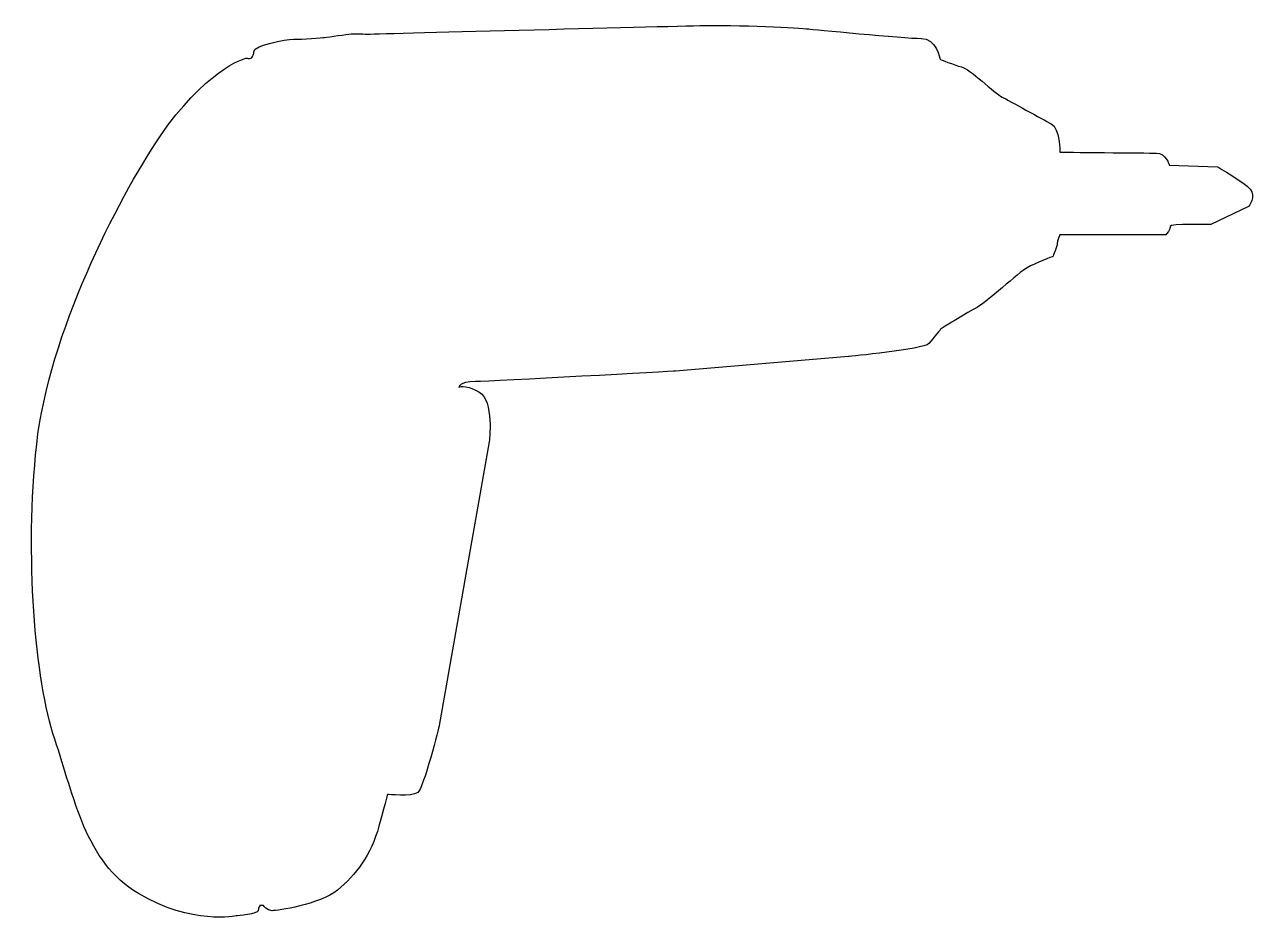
# Model space of a CAD drawing. Header units: centimetres. Extents: x -8 to 8, y -5.9 to 5.8.
import ezdxf

# ---------------------------------------------------------------- set-up
doc = ezdxf.new("R2010")
doc.units = ezdxf.units.CM
doc.header["$MEASUREMENT"] = 0
doc.layers.add('Camada 1', color=7, linetype='Continuous')

msp = doc.modelspace()

# ---------------------------------------------------------------- linework, layer by layer
at = {"layer": 'Camada 1'}
msp.add_open_spline([(2.1678, 5.74463), (2.1678, 5.74463), (1.38418, 5.80088), (0.81321, 5.78979), (0.81321, 5.78979), (0.24245, 5.77817), (-3.57488, 5.67729), (-3.57488, 5.67729), (-3.57488, 5.67729), (-3.57488, 5.67729), (-3.73154, 5.68901), (-3.80994, 5.67729), (-3.80994, 5.67729), (-3.88834, 5.66623), (-4.13453, 5.63276), (-4.13453, 5.63276), (-4.13453, 5.63276), (-4.13453, 5.63276), (-4.42557, 5.61061), (-4.52646, 5.61061), (-4.52646, 5.61061), (-4.62729, 5.61061), (-5.04147, 5.53211), (-5.04147, 5.45369), (-5.04147, 5.45369), (-5.04147, 5.37527), (-5.08611, 5.35291), (-5.13095, 5.364), (-5.13095, 5.364), (-5.17559, 5.3753), (-5.70184, 5.17395), (-6.26149, 4.34549), (-6.26149, 4.34549), (-6.82126, 3.51713), (-7.70561, 1.78202), (-7.86227, 0.34912), (-7.86227, 0.34912), (-8.01896, -1.08357), (-7.88487, -2.71814), (-7.62732, -3.47951), (-7.62732, -3.47951), (-7.36985, -4.24066), (-7.23545, -5.06899), (-6.54142, -5.48317), (-6.54142, -5.48317), (-5.84729, -5.89735), (-5.26533, -5.77408), (-5.26533, -5.77408), (-5.26533, -5.77408), (-5.26533, -5.77408), (-4.98548, -5.75162), (-4.98548, -5.70698), (-4.98548, -5.70698), (-4.98548, -5.66213), (-4.96294, -5.63964), (-4.96294, -5.63964), (-4.96294, -5.63964), (-4.96294, -5.63964), (-4.9183, -5.63965), (-4.9183, -5.63965), (-4.9183, -5.63965), (-4.9183, -5.63965), (-4.8734, -5.70699), (-4.80625, -5.70699), (-4.80625, -5.70699), (-4.7391, -5.70699), (-4.19051, -5.62859), (-3.95556, -5.43833), (-3.95556, -5.43833), (-3.72035, -5.24828), (-3.51905, -4.97952), (-3.41819, -4.60987), (-3.41819, -4.60987), (-3.31736, -4.24064), (-3.30611, -4.19569), (-3.30611, -4.19569), (-3.30611, -4.19569), (-3.30611, -4.19569), (-2.99282, -4.22927), (-2.91424, -4.17352), (-2.91424, -4.17352), (-2.83611, -4.11727), (-2.63439, -3.30053), (-2.63439, -3.30053), (-2.63439, -3.30053), (-2.63439, -3.30053), (-1.98526, 0.38255), (-1.98526, 0.38255), (-1.98526, 0.38255), (-1.98526, 0.38255), (-1.91808, 0.92008), (-2.11948, 1.03194), (-2.11948, 1.03194), (-2.32104, 1.14389), (-2.377, 1.08819), (-2.377, 1.08819), (-2.377, 1.08819), (-2.377, 1.08819), (-2.38824, 1.16637), (-2.16435, 1.16637), (-2.16435, 1.16637), (-1.94038, 1.16637), (0.43296, 1.3007), (0.43296, 1.3007), (0.43296, 1.3007), (0.43296, 1.3007), (2.68282, 1.49075), (2.68282, 1.49075), (2.68282, 1.49075), (2.68282, 1.49075), (3.65672, 1.58058), (3.72403, 1.65897), (3.72403, 1.65897), (3.79105, 1.73705), (3.88064, 1.84934), (3.88064, 1.84934), (3.88064, 1.84934), (3.88064, 1.84934), (4.23889, 2.07283), (4.35094, 2.12908), (4.35094, 2.12908), (4.4627, 2.1848), (4.89926, 2.58789), (5.00012, 2.64414), (5.00012, 2.64414), (5.10101, 2.69986), (5.33601, 2.78966), (5.33601, 2.78966), (5.33601, 2.78966), (5.33601, 2.78966), (5.39202, 2.92399), (5.39202, 2.95754), (5.39202, 2.95754), (5.39202, 2.99098), (5.42549, 3.06941), (5.42549, 3.06941), (5.42549, 3.06941), (5.42549, 3.06941), (6.80245, 3.06943), (6.80245, 3.06943), (6.80245, 3.06943), (6.80245, 3.06943), (6.86957, 3.14764), (6.85849, 3.18108), (6.85849, 3.18108), (6.84719, 3.21495), (7.3844, 3.20386), (7.3844, 3.20386), (7.3844, 3.20386), (7.3844, 3.20386), (7.87711, 3.43876), (7.87711, 3.43876), (7.87711, 3.43876), (7.87711, 3.43876), (7.97789, 3.57341), (7.89949, 3.66268), (7.89949, 3.66268), (7.82117, 3.75237), (7.47423, 3.9538), (7.47423, 3.9538), (7.47423, 3.9538), (7.47423, 3.9538), (6.84722, 3.97597), (6.84722, 3.97597), (6.84722, 3.97597), (6.84722, 3.97597), (6.80248, 4.13308), (6.6791, 4.13308), (6.6791, 4.13308), (6.55596, 4.13308), (5.42548, 4.14417), (5.42548, 4.14417), (5.42548, 4.14417), (5.42548, 4.14417), (5.42548, 4.45746), (5.31343, 4.5135), (5.31343, 4.5135), (5.20167, 4.56964), (4.76482, 4.81571), (4.67533, 4.86055), (4.67533, 4.86055), (4.58582, 4.90519), (4.25007, 5.2302), (4.14939, 5.25237), (4.14939, 5.25237), (4.0485, 5.27475), (3.86954, 5.35294), (3.86954, 5.35294), (3.86954, 5.35294), (3.86954, 5.35294), (3.82469, 5.6217), (3.62313, 5.6217), (3.62313, 5.6217), (3.42166, 5.62171), (2.1678, 5.74463), (2.1678, 5.74463)], degree=3, knots=[0, 0, 0, 0, 0.02, 0.02, 0.02, 0.02, 0.04, 0.04, 0.04, 0.04, 0.06, 0.06, 0.06, 0.06, 0.08, 0.08, 0.08, 0.08, 0.1, 0.1, 0.1, 0.1, 0.12, 0.12, 0.12, 0.12, 0.14, 0.14, 0.14, 0.14, 0.16, 0.16, 0.16, 0.16, 0.18, 0.18, 0.18, 0.18, 0.2, 0.2, 0.2, 0.2, 0.22, 0.22, 0.22, 0.22, 0.24, 0.24, 0.24, 0.24, 0.26, 0.26, 0.26, 0.26, 0.28, 0.28, 0.28, 0.28, 0.3, 0.3, 0.3, 0.3, 0.32, 0.32, 0.32, 0.32, 0.34, 0.34, 0.34, 0.34, 0.36, 0.36, 0.36, 0.36, 0.38, 0.38, 0.38, 0.38, 0.4, 0.4, 0.4, 0.4, 0.42, 0.42, 0.42, 0.42, 0.44, 0.44, 0.44, 0.44, 0.46, 0.46, 0.46, 0.46, 0.48, 0.48, 0.48, 0.48, 0.5, 0.5, 0.5, 0.5, 0.52, 0.52, 0.52, 0.52, 0.54, 0.54, 0.54, 0.54, 0.56, 0.56, 0.56, 0.56, 0.58, 0.58, 0.58, 0.58, 0.6, 0.6, 0.6, 0.6, 0.62, 0.62, 0.62, 0.62, 0.64, 0.64, 0.64, 0.64, 0.66, 0.66, 0.66, 0.66, 0.68, 0.68, 0.68, 0.68, 0.7, 0.7, 0.7, 0.7, 0.72, 0.72, 0.72, 0.72, 0.74, 0.74, 0.74, 0.74, 0.76, 0.76, 0.76, 0.76, 0.78, 0.78, 0.78, 0.78, 0.8, 0.8, 0.8, 0.8, 0.82, 0.82, 0.82, 0.82, 0.84, 0.84, 0.84, 0.84, 0.86, 0.86, 0.86, 0.86, 0.88, 0.88, 0.88, 0.88, 0.9, 0.9, 0.9, 0.9, 0.92, 0.92, 0.92, 0.92, 0.94, 0.94, 0.94, 0.94, 0.96, 0.96, 0.96, 0.96, 1, 1, 1, 1], dxfattribs=at)

doc.saveas('drawing.dxf')
